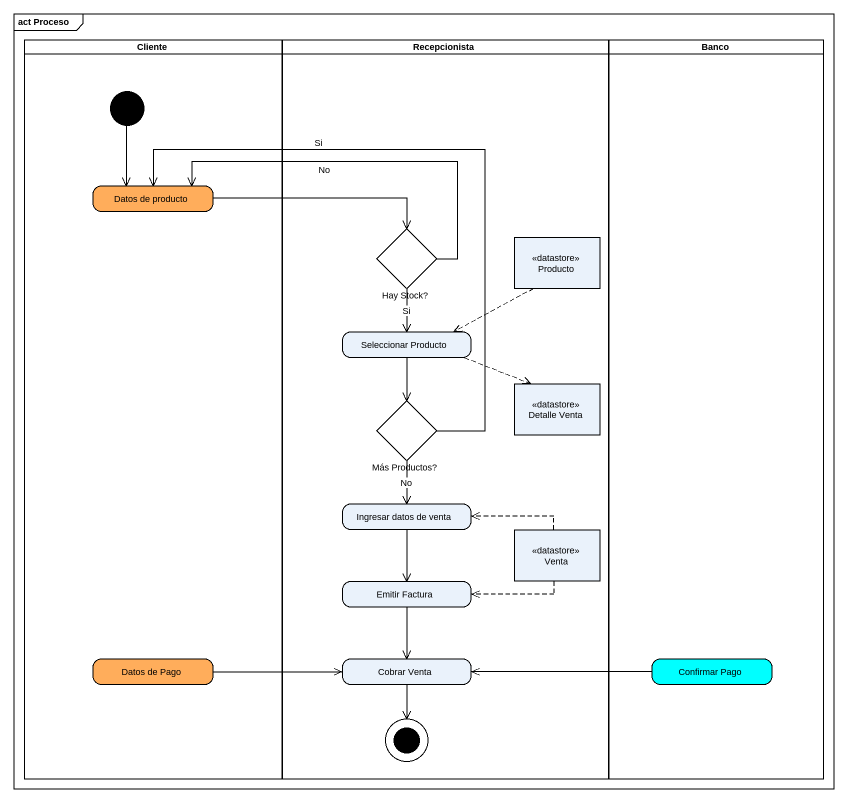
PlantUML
@startuml
mainframe act Proceso
hide empty description
state Cliente <<partition>> {
  state "Datos de producto" as Datos_de_producto #FFAD5B
  state "Datos de Pago" as Datos_de_Pago #FFAD5B
  [*] --> Datos_de_producto
}
state Recepcionista <<partition>> {
  state "Hay Stock?" as Hay_Stock <<choice>>
  state Producto <<datastore>>
  state "Seleccionar Producto" as Seleccionar_Producto
  state "Detalle Venta" as Detalle_Venta <<datastore>>
  state "Más Productos?" as Más_Productos <<choice>>
  state "Ingresar datos de venta" as Ingresar_datos_de_venta
  state Venta <<datastore>>
  state "Emitir Factura" as Emitir_Factura
  state "Cobrar Venta" as Cobrar_Venta
  Cobrar_Venta --> [*]
}
state Banco <<partition>> {
  state "Confirmar Pago" as Confirmar_Pago #00FFFF
}
Datos_de_producto -right-> Hay_Stock
Hay_Stock -left-> Datos_de_producto : No
Hay_Stock --> Seleccionar_Producto : Si
Producto -left[dashed]-> Seleccionar_Producto
Seleccionar_Producto -right[dashed]-> Detalle_Venta
Seleccionar_Producto --> Más_Productos
Más_Productos -up-> Datos_de_producto : Si
Más_Productos --> Ingresar_datos_de_venta : No
Ingresar_datos_de_venta --> Emitir_Factura
Venta -left[dashed]-> Ingresar_datos_de_venta
Venta -left[dashed]-> Emitir_Factura
Emitir_Factura --> Cobrar_Venta
Datos_de_Pago -right-> Cobrar_Venta
Confirmar_Pago -left-> Cobrar_Venta
@enduml
